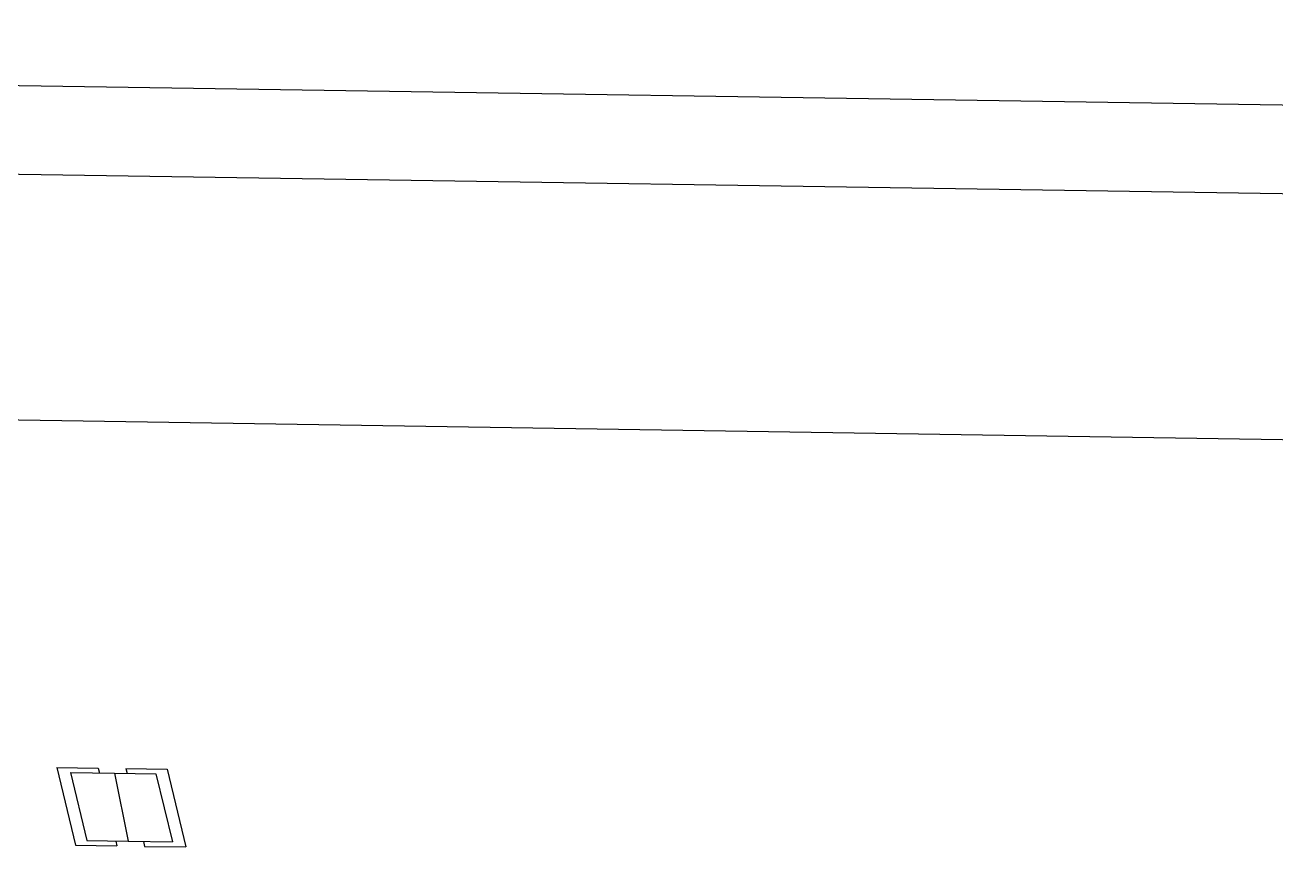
# Model space of a CAD drawing. Extents: x -68 to 264, y 51 to 115.
# Drawn here: x 186.96 to 196.98, y 103.48 to 110.07 of the extents above; entities that cross this region are included whole.
import ezdxf

# ---------------------------------------------------------------- set-up
doc = ezdxf.new("R2010")
doc.units = 0
doc.layers.get('0').update_dxf_attribs({"linetype": 'CONTINUOUS'})

msp = doc.modelspace()

# ---------------------------------------------------------------- linework, layer by layer
for p, q in [((155.725, 110.065), (241.372, 108.738)), ((155.863, 109.354), (200.306, 108.664)), ((156.248, 107.38), (242.231, 106.043)), ((187.22, 104.119), (187.551, 104.114)), ((187.22, 104.119), (187.369, 103.497)), ((187.329, 104.079), (187.682, 104.073)), ((187.329, 104.079), (187.459, 103.534)), ((187.551, 104.114), (187.561, 104.075)), ((187.682, 104.073), (188.013, 104.068)), ((187.682, 104.073), (187.79, 103.529)), ((187.772, 104.111), (188.103, 104.105)), ((187.772, 104.111), (187.781, 104.072)), ((188.013, 104.068), (188.144, 103.523)), ((188.103, 104.105), (188.252, 103.483)), ((187.459, 103.534), (187.79, 103.529)), ((187.691, 103.53), (187.7, 103.491)), ((187.369, 103.497), (187.7, 103.491)), ((187.79, 103.529), (188.144, 103.523)), ((187.912, 103.527), (187.921, 103.488)), ((187.921, 103.488), (188.252, 103.483))]:
    msp.add_line(p, q)

doc.saveas('drawing.dxf')
